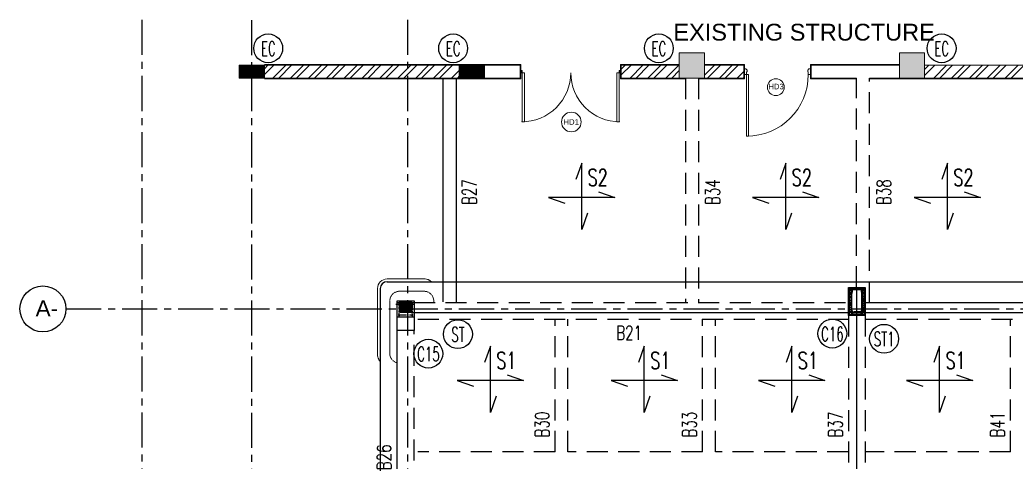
# Model space of a CAD drawing. Header units: millimetres. Extents: x 2659630 to 6742168, y -2425387 to -732288.
# Drawn here: x 3345427 to 3363171, y -1185137 to -1177252 of the extents above; entities that cross this region are included whole.
import ezdxf
from ezdxf.enums import TextEntityAlignment as Align

# ---------------------------------------------------------------- set-up
doc = ezdxf.new("R2010")
doc.units = ezdxf.units.MM
for name, pattern in [('CENTER', [2, 1.25, -0.25, 0.25, -0.25]), ('Centre', [31.75, 6.35, -4.7625, 15.875, -4.7625]), ('HIDDEN2', [0.1875, 0.125, -0.0625]), ('Overhead', [3.96875, 2.38125, -1.5875])]:
    doc.linetypes.add(name, pattern=pattern)
for name, color, linetype, lineweight in [('A-ANNO-DIMS', 211, 'Continuous', 9), ('A-DETL-THIN', 151, 'Continuous', 18), ('A-DOOR', 31, 'Continuous', 18), ('A-DOOR-FRAM', 31, 'Continuous', 18), ('A-DOOR-IDEN', 31, 'Continuous', 9), ('A-FLOR-OVHD', 1, 'Overhead', 18), ('A-hatch', 253, 'Continuous', 0), ('A-PLASTER', 50, 'Continuous', 0), ('A-RCC', 2, 'Continuous', 0), ('A-WALL', 113, 'Continuous', 9), ('A-WALL-PATT', 111, 'Continuous', 0), ('licensing text', 7, 'Continuous', 5)]:
    doc.layers.add(name, color=color, linetype=linetype, lineweight=lineweight)
for name, color, linetype in [('A-CORNICE', 20, 'Continuous'), ('S-BEAM INNER', 4, 'HIDDEN2'), ('S-BEAM NO', 3, 'Continuous'), ('S-BEAM OUTER', 4, 'Continuous'), ('S-BRECK LINE', 8, 'Continuous'), ('S-COLUMN', 1, 'Continuous'), ('S-COLUMN CIRCLE', 9, 'Continuous'), ('S-COLUMN NO', 2, 'Continuous'), ('S-GRIDE CIRCLE', 8, 'Continuous'), ('S-GRIDE LINE', 8, 'CENTER'), ('S-GRIDE NO', 1, 'Continuous'), ('S-ISMC', 2, 'Continuous'), ('S-SLAB MARK', 3, 'Continuous'), ('S-SLAB NO', 3, 'Continuous'), ('S-STIFFNER PLATE', 3, 'Continuous'), ('S-STIRUPS', 3, 'Continuous')]:
    doc.layers.add(name, color=color, linetype=linetype)
doc.layers.get('A-ANNO-DIMS').off()
doc.styles.add('Arial', font='arial.ttf', dxfattribs={"height": 123})
doc.styles.add('Arial_1', font='arial.ttf', dxfattribs={"height": 98.353293})
doc.styles.add('ROMANS', font='r.shx', dxfattribs={"width": 0.7})
pattern_1 = [(45, (3182976.9, -1351927.16), (-159.09903, 159.09903), []), (45, (3183082.97, -1351927.16), (-159.09903, 159.09903), [])]

# ---------------------------------------------------------------- blocks, each defined once
blk = doc.blocks.new('DOOR D9-1800X2500-PLN')
at = {"layer": 'A-DOOR'}
for p, q in [((12, 40, 0), (12, 25, 0)), ((37, 40, 0), (12, 40, 0)), ((12, 25, 0), (22, 25, 0)), ((12, 15, 0), (12, 0, 0)), ((22, 15, 0), (12, 15, 0)), ((12, 0, 0), (37, 0, 0)), ((14, 27, 0), (14, 38, 0)), ((14, 38, 0), (22, 38, 0)), ((22, 27, 0), (14, 27, 0)), ((14, 2, 0), (14, 13, 0)), ((14, 13, 0), (22, 13, 0)), ((22, 2, 0), (14, 2, 0)), ((22, 38, 0), (22, 27, 0)), ((22, 25, 0), (22, 15, 0)), ((22, 13, 0), (22, 2, 0)), ((24, 10, 0), (24, 30, 0)), ((24, 30, 0), (30, 30, 0)), ((30, 10, 0), (24, 10, 0)), ((26, 32, 0), (26, 34, 0)), ((35, 32, 0), (26, 32, 0)), ((26, 6, 0), (26, 8, 0)), ((26, 8, 0), (35, 8, 0)), ((27, 37, 0), (28, 37, 0)), ((28, 4, 0), (27, 4, 0)), ((28, 37, 0), (28, 38, 0)), ((28, 38, 0), (35, 38, 0)), ((28, 2, 0), (28, 4, 0)), ((35, 2, 0), (28, 2, 0)), ((30, 30, 0), (30, 10, 0)), ((32, 10, 0), (32, 30, 0)), ((32, 30, 0), (35, 30, 0)), ((35, 10, 0), (32, 10, 0)), ((35, 38, 0), (35, 32, 0)), ((35, 30, 0), (35, 25, 0)), ((35, 25, 0), (37, 25, 0)), ((37, 15, 0), (35, 15, 0)), ((35, 15, 0), (35, 10, 0)), ((35, 8, 0), (35, 2, 0)), ((37, 25, 0), (37, 40, 0)), ((37, 0, 0), (37, 15, 0)), ((1763, 25, 0), (1763, 40, 0)), ((1763, 40, 0), (1788, 40, 0)), ((1766, 25, 0), (1763, 25, 0)), ((1763, 0, 0), (1763, 15, 0)), ((1763, 15, 0), (1766, 15, 0)), ((1788, 0, 0), (1763, 0, 0)), ((1772, 38, 0), (1766, 38, 0)), ((1766, 38, 0), (1766, 32, 0)), ((1766, 32, 0), (1774, 32, 0)), ((1768, 30, 0), (1766, 30, 0)), ((1766, 30, 0), (1766, 25, 0)), ((1766, 15, 0), (1766, 10, 0)), ((1766, 10, 0), (1768, 10, 0)), ((1766, 8, 0), (1766, 2, 0)), ((1774, 8, 0), (1766, 8, 0)), ((1766, 2, 0), (1772, 2, 0)), ((1768, 10, 0), (1768, 30, 0)), ((1770, 30, 0), (1770, 10, 0)), ((1776, 30, 0), (1770, 30, 0)), ((1770, 10, 0), (1776, 10, 0)), ((1772, 37, 0), (1772, 38, 0)), ((1773, 37, 0), (1772, 37, 0)), ((1772, 2, 0), (1772, 4, 0)), ((1772, 4, 0), (1773, 4, 0)), ((1774, 32, 0), (1774, 34, 0)), ((1774, 6, 0), (1774, 8, 0)), ((1776, 10, 0), (1776, 30, 0)), ((1778, 38, 0), (1778, 27, 0)), ((1786, 38, 0), (1778, 38, 0)), ((1778, 27, 0), (1786, 27, 0)), ((1788, 25, 0), (1778, 25, 0)), ((1778, 25, 0), (1778, 15, 0)), ((1778, 15, 0), (1788, 15, 0)), ((1786, 13, 0), (1778, 13, 0)), ((1778, 13, 0), (1778, 2, 0)), ((1778, 2, 0), (1786, 2, 0)), ((1786, 27, 0), (1786, 38, 0)), ((1786, 2, 0), (1786, 13, 0)), ((1788, 40, 0), (1788, 25, 0)), ((1788, 15, 0), (1788, 0, 0))]:
    blk.add_line(p, q, dxfattribs=at)
at = {"layer": 'A-DOOR', "elevation": 0}
for points in [[(77, 40), (77, 915), (37, 915), (37, 40)], [(1723, 40), (1723, 915), (1763, 915), (1763, 40)]]:
    blk.add_lwpolyline(points, close=True, dxfattribs=at)
at = {"layer": 'A-DOOR'}
for centre, radius, start, end in [((25, 40), 875, 359.997, 90), ((1775, 40), 875, 90, 180.003), ((25, 36, 0), 2, 14.449, 289.7958), ((25, 4, 0), 2, 70.1472, 345.494), ((1775, 36, 0), 2, 250.2042, 165.551), ((1775, 4, 0), 2, 194.506, 109.8528)]:
    blk.add_arc(centre, radius, start, end, dxfattribs=at)
blk = doc.blocks.new('M_Door Tag_Mahindra_2_0mm_2 - M_Door Tag_Mahindra 2-3264029-GROUND FLOOR PLAN-01')
at = {"layer": 'A-DOOR-IDEN'}
blk.add_circle((0, 0), 3.5, dxfattribs=at)
blk = doc.blocks.new('M_Door Tag_Mahindra_2_0mm - M_Door Tag_Mahindra 2-1437518-GROUND FLOOR PLAN-01')
at = {"layer": 'A-DOOR-IDEN'}
blk.add_circle((0, 0), 3, dxfattribs=at)
blk = doc.blocks.new('A$C649E5817')
at = {"layer": 'A-DOOR-FRAM'}
for p, q in [((0, 1190), (12, 1190)), ((0, 1110), (0, 1190)), ((12, 1110), (0, 1110)), ((12, 1200), (40, 1200)), ((12, 1190), (12, 1200)), ((12, 1100), (12, 1110)), ((50, 1100), (12, 1100)), ((40, 1200), (60, 1175)), ((60, 1145), (50, 1145)), ((50, 1145), (50, 1100)), ((60, 1175), (60, 1145)), ((1160, 1200), (1140, 1175)), ((1140, 1175), (1140, 1145)), ((1140, 1145), (1150, 1145)), ((1150, 1145), (1150, 1100)), ((1150, 1100), (1188, 1100)), ((1188, 1200), (1160, 1200)), ((1188, 1190), (1188, 1200)), ((1200, 1190), (1188, 1190)), ((1188, 1100), (1188, 1110)), ((1188, 1110), (1200, 1110)), ((1200, 1110), (1200, 1190))]:
    blk.add_line(p, q, dxfattribs=at)
blk.add_lwpolyline([(84, 1100), (50, 1100), (50, 0), (84, 0)], close=True, dxfattribs=at)
blk.add_arc((50, 1100), 1100, 270, 359.984, dxfattribs=at)
blk = doc.blocks.new('ff')
at = {"layer": 'S-STIRUPS', "ltscale": 1200}
h = blk.add_hatch(dxfattribs=at)
h.set_pattern_fill('ANGLE', color=256, scale=0.666667, style=0)
h.set_pattern_definition([(0, (-1970344.2655, 387487.6027), (0, 4.656666667), [3.386666667, -1.27]), (90, (-1970344.2655, 387487.6027), (-4.656666667, 0), [3.386666667, -1.27])])
h.paths.add_polyline_path([(264427, -411467), (264614, -411467), (264614, -411280), (264427, -411280)])
for points in [[(264420, -411473), (264620, -411473), (264620, -411273), (264420, -411273)], [(264420, -411473), (264620, -411473), (264620, -411273), (264420, -411273)], [(264427, -411467), (264614, -411467), (264614, -411280), (264427, -411280)], [(264427, -411467), (264614, -411467), (264614, -411280), (264427, -411280)]]:
    blk.add_lwpolyline(points, close=True, dxfattribs=at)

msp = doc.modelspace()

# ---------------------------------------------------------------- hatches: boundary and pattern name
at = {"layer": 'A-hatch', "true_color": 0x939598}
h = msp.add_hatch(dxfattribs=at)
h.set_pattern_fill('ANSI31', color=252, scale=5, angle=359.9997012)
h.set_pattern_definition([(44.99970117, (-4970103.149, -3289636.152), (-11.225261605, 11.225378697), [])])
h.paths.add_polyline_path([(3349331.6, -1178291.053), (3349781.6, -1178291.051), (3349781.602, -1178061.013), (3349331.602, -1178061.01)])
h = msp.add_hatch(dxfattribs=at)
h.set_pattern_fill('ANSI31', color=252, scale=5, angle=359.9997012)
h.set_pattern_definition([(44.99970117, (-4966183.164, -3289636.173), (-11.225261605, 11.225378697), [])])
h.paths.add_polyline_path([(3353251.586, -1178291.074), (3353701.586, -1178291.071), (3353701.587, -1178061.033), (3353251.587, -1178061.031)])
at = {"layer": 'A-WALL-PATT'}
h = msp.add_hatch(dxfattribs=at)
h.set_pattern_fill('ANSI32', color=256, scale=600, angle=360, style=0)
h.set_pattern_definition(pattern_1)
h.paths.add_polyline_path([(3353251.587, -1178060.997), (3349781.602, -1178061.024), (3349781.6, -1178291.069), (3353251.586, -1178291.113)])
h = msp.add_hatch(dxfattribs=at)
h.set_pattern_fill('ANSI32', color=256, scale=600, angle=360, style=0)
h.set_pattern_definition(pattern_1)
h.paths.add_polyline_path([(3357171.602, -1178060.889), (3356139.197, -1178060.944), (3356139.196, -1178290.953), (3357171.601, -1178290.885)])
h = msp.add_hatch(dxfattribs=at)
h.set_pattern_fill('ANSI32', color=256, scale=600, angle=360, style=0)
h.set_pattern_definition(pattern_1)
h.paths.add_polyline_path([(3358320.002, -1178061.02), (3357621.602, -1178061.035), (3357621.601, -1178291.114), (3358320, -1178291.095)])
h = msp.add_hatch(dxfattribs=at)
h.set_pattern_fill('ANSI32', color=256, scale=600, angle=360, style=0)
h.set_pattern_definition(pattern_1)
h.paths.add_polyline_path([(3365011.602, -1178061.059), (3361541.602, -1178060.938), (3361541.601, -1178291.027), (3365011.601, -1178291.121)])

# ---------------------------------------------------------------- linework, layer by layer
at = {"layer": 'A-CORNICE'}
for p, q in [((3351846.677, -1182040.786), (3351846.677, -1187255.788)), ((3351966.677, -1181920.786), (3376696.677, -1181920.786))]:
    msp.add_line(p, q, dxfattribs=at)
msp.add_arc((3351966.677, -1182040.786), 120, 90, 180, dxfattribs=at)
at = {"layer": 'A-DETL-THIN'}
msp.add_line((3353196.677, -1178291.113, 0), (3352966.677, -1178290.962, 0), dxfattribs=at)
at = {"layer": 'A-FLOR-OVHD'}
for p, q in [((3352626.692, -1182090.887), (3352186.677, -1182090.893)), ((3352016.677, -1182260.893), (3352015.954, -1183201.007)), ((3352216.671, -1182290.893), (3352796.692, -1182290.887)), ((3352796.692, -1182290.887), (3352796.692, -1182290.887))]:
    msp.add_line(p, q, dxfattribs=at)
for centre, radius, start, end in [((3352186.677, -1182260.893), 170, 90, 180), ((3352625.254, -1182264.359), 173.479, 351.2041546, 89.5249185), ((3352185.954, -1183201.007), 170, 180, 256.6409551)]:
    msp.add_arc(centre, radius, start, end, dxfattribs=at)
at = {"layer": 'A-hatch', "color": 252, "true_color": 0x939598}
for points in [[(3357171.677, -1178291.012), (3357171.677, -1177841.012), (3357621.601, -1178291.014)], [(3357621.601, -1178291.014), (3357171.677, -1177841.012), (3357621.601, -1177841.014)], [(3361091.677, -1178291.032), (3361091.677, -1177841.032), (3361541.601, -1178291.035)], [(3361541.601, -1178291.035), (3361091.677, -1177841.032), (3361541.601, -1177841.034)]]:
    msp.add_solid(points, dxfattribs=at)
at = {"layer": 'A-PLASTER'}
for p, q in [((3354351.343, -1178048.988), (3349781.602, -1178049.024)), ((3354351.343, -1178048.988), (3354351.343, -1178303.127, 0)), ((3356127.196, -1178302.953), (3356127.197, -1178048.944, 0)), ((3356127.197, -1178048.944), (3357171.601, -1178048.889)), ((3358332.002, -1178049.02), (3357621.601, -1178049.035)), ((3358332, -1178303.099), (3358332.002, -1178049.02)), ((3359508, -1178303.062), (3359508.002, -1178048.983)), ((3361091.6, -1178048.946), (3359508.002, -1178048.983)), ((3354351.343, -1178303.127), (3349781.6, -1178303.069)), ((3357269.734, -1178302.879), (3356127.196, -1178302.953)), ((3358332, -1178303.099), (3357523.734, -1178303.116)), ((3360316.311, -1178303.045), (3359508, -1178303.062)), ((3369029.531, -1178303.229), (3360570.311, -1178303.001)), ((3352646.679, -1181870.982), (3351966.69, -1181870.837)), ((3351796.689, -1182040.836), (3351795.956, -1183220.979))]:
    msp.add_line(p, q, dxfattribs=at)
for centre, start, end in [((3351966.689, -1182040.837), 89.9997132, 179.9996773), ((3352636.108, -1182040.858), 44.9352212, 89.9997132), ((3352636.108, -1182040.963), 44.9352212, 89.9997132), ((3351965.956, -1183220.875), 179.9997132, 192.8568556), ((3351965.956, -1183220.875), 192.8568562, 225.441364), ((3351965.956, -1183221.085), 205.7139992, 218.5711407)]:
    msp.add_arc(centre, 170, start, end, dxfattribs=at)
at = {"layer": 'A-RCC'}
for p, q in [((3357171.603, -1177841.012), (3357171.601, -1178291.013)), ((3357621.603, -1177841.014), (3357171.603, -1177841.012)), ((3357621.601, -1178291.015), (3357621.603, -1177841.014)), ((3361091.603, -1177841.032), (3361091.601, -1178291.032)), ((3361541.603, -1177841.034), (3361091.603, -1177841.032)), ((3361541.601, -1178291.035), (3361541.603, -1177841.034)), ((3349331.587, -1178060.976), (3349331.586, -1178290.976)), ((3349781.587, -1178060.979), (3349331.587, -1178060.976)), ((3349331.602, -1178060.971), (3349331.6, -1178290.971)), ((3349781.602, -1178060.973), (3349331.602, -1178060.971)), ((3349781.586, -1178290.979), (3349781.587, -1178060.979)), ((3349781.6, -1178290.973), (3349781.602, -1178060.973)), ((3353251.587, -1178060.997), (3353251.586, -1178290.997)), ((3353701.587, -1178060.999), (3353251.587, -1178060.997)), ((3353701.586, -1178290.999), (3353701.587, -1178060.999)), ((3349331.586, -1178290.976), (3349781.586, -1178290.979)), ((3349331.6, -1178290.971), (3349781.6, -1178290.973)), ((3353251.586, -1178290.997), (3353701.586, -1178290.999)), ((3357171.6, -1178291.004), (3357621.6, -1178291.007)), ((3357621.601, -1178291.015), (3357171.601, -1178291.013)), ((3361091.6, -1178291.025), (3361541.6, -1178291.027))]:
    msp.add_line(p, q, dxfattribs=at)
at = {"layer": 'A-WALL', "color": 1}
for p, q in [((3349781.6, -1178291.069), (3349781.602, -1178061.011)), ((3361541.601, -1178291.048), (3361541.601, -1178060.938))]:
    msp.add_line(p, q, dxfattribs=at)
at = {"layer": 'A-WALL'}
for p, q in [((3354339.197, -1178060.988), (3349781.602, -1178061.024)), ((3354339.343, -1178060.989, 0), (3354339.343, -1178291.126, 0)), ((3356139.196, -1178290.949, 0), (3356139.197, -1178060.949, 0)), ((3356139.197, -1178060.944), (3357171.601, -1178060.889)), ((3358320.002, -1178061.02), (3357621.602, -1178061.035)), ((3358320, -1178291.099), (3358320.002, -1178061.02)), ((3359520, -1178291.062), (3359520.002, -1178060.983)), ((3361091.6, -1178060.946), (3359520.002, -1178060.983)), ((3361541.601, -1178060.938), (3365011.602, -1178061.059)), ((3354339.197, -1178291.127), (3349781.6, -1178291.069)), ((3357281.734, -1178290.878), (3356139.197, -1178290.953)), ((3358320, -1178291.099), (3357511.734, -1178291.116)), ((3360328.311, -1178291.044), (3359520, -1178291.062)), ((3361091.601, -1178291.025), (3360558.311, -1178291.038)), ((3369041.579, -1178291.229), (3361541.601, -1178291.027))]:
    msp.add_line(p, q, dxfattribs=at)
at = {"layer": 'S-BEAM INNER', "ltscale": 3000}
for p, q in [((3357281.734, -1178290.878), (3357281.713, -1182290.982)), ((3357511.734, -1178291.116), (3357511.686, -1182290.948)), ((3360328.291, -1182020.978), (3360328.311, -1178291.044)), ((3360558.289, -1182290.979), (3360558.187, -1178291.038)), ((3352446.677, -1182290.887), (3360183.913, -1182290.98)), ((3352516.686, -1182590.888), (3360183.224, -1182590.98)), ((3354958.943, -1184955.932), (3354958.943, -1182590.917)), ((3355188.943, -1184955.932), (3355188.943, -1182590.92)), ((3357586.148, -1184955.932), (3357586.148, -1182590.949)), ((3357816.148, -1184955.932), (3357816.148, -1182590.951)), ((3360183.224, -1182520.979), (3360183.224, -1187540.788)), ((3360483.224, -1182520.979), (3360483.224, -1187540.788)), ((3360483.224, -1182590.979), (3368183.291, -1182590.979)), ((3363070.554, -1184955.932), (3363070.554, -1182590.979)), ((3352446.675, -1187355.79), (3352446.675, -1182790.785)), ((3354958.943, -1184955.932), (3352516.733, -1184955.932)), ((3357586.148, -1184955.932), (3355188.943, -1184955.932)), ((3360183.224, -1184955.932), (3357816.148, -1184955.932)), ((3363070.554, -1184955.932), (3360483.224, -1184955.932))]:
    msp.add_line(p, q, dxfattribs=at)
at = {"layer": 'S-BEAM OUTER', "ltscale": 2500}
for p, q in [((3352966.677, -1182278.786), (3352966.728, -1178303.11)), ((3353196.677, -1178303.113), (3353196.677, -1182290.962, 0)), ((3360483.915, -1182290.979), (3368183.98, -1182290.979)), ((3352146.675, -1187355.79), (3352146.675, -1182790.785))]:
    msp.add_line(p, q, dxfattribs=at)
at = {"layer": 'S-BRECK LINE', "linetype": 'Centre', "ltscale": 2.0004}
for p, q in [((3360183.908, -1182055.791), (3360471.899, -1182055.791)), ((3360218.224, -1182028.372), (3360218.224, -1182479.835)), ((3360448.91, -1182020.583), (3360448.91, -1182484.958)), ((3352446.675, -1182325.792), (3352122.308, -1182325.792)), ((3352181.672, -1182554.916), (3352181.672, -1182289.277)), ((3352411.677, -1182283.446), (3352411.677, -1182541.464)), ((3352430.187, -1182519.293), (3352165.232, -1182519.293)), ((3360465.152, -1182455.788), (3360200.053, -1182455.788)), ((3360465.152, -1182455.975), (3360200.053, -1182455.975))]:
    msp.add_line(p, q, dxfattribs=at)
at = {"layer": 'S-COLUMN', "color": 1}
for points in [[(3360183.913, -1182520.977), (3360183.913, -1182020.978), (3360483.915, -1182020.978), (3360483.915, -1182520.977)], [(3352146.675, -1182790.786), (3352146.675, -1182290.787), (3352446.677, -1182290.787), (3352446.677, -1182790.786)]]:
    msp.add_lwpolyline(points, close=True, dxfattribs=at)
at = {"layer": 'S-COLUMN CIRCLE'}
for centre in [(3349849.678, -1177758.715), (3349849.678, -1177758.715), (3353143.313, -1177758.715), (3353143.313, -1177758.715), (3356807.377, -1177758.715), (3356807.377, -1177758.715), (3361844.728, -1177758.715), (3361844.728, -1177758.715), (3353228.638, -1182855.977), (3359898.16, -1182845.197), (3360819.697, -1182938.031), (3352702.362, -1183203.329)]:
    msp.add_circle(centre, 257.143, dxfattribs=at)
at = {"layer": 'S-GRIDE CIRCLE'}
msp.add_circle((3345837.22, -1182405.721), 409.836, dxfattribs=at)
msp.add_circle((3345837.22, -1182405.721), 409.836, dxfattribs=at)
msp.add_circle((3345837.22, -1182405.721), 409.836, dxfattribs=at)
at = {"layer": 'S-GRIDE LINE', "ltscale": 500}
for p, q in [((3347601.682, -1177252.333), (3347601.682, -1199881.512)), ((3349556.682, -1199881.512), (3349556.682, -1177252.333)), ((3352331.682, -1177252.333), (3352331.682, -1199881.512)), ((3346247.056, -1182405.786), (3378122.287, -1182405.786))]:
    msp.add_line(p, q, dxfattribs=at)
at = {"layer": 'S-ISMC', "lineweight": -2}
for points in [[(3360246.409, -1182055.975), (3360246.409, -1182130.975), (3360247.249, -1182130.975, 0.383864035), (3360252.222, -1182126.498), (3360255.409, -1182096.175), (3360258.125, -1182070.33, -0.383864035), (3360268.071, -1182061.375), (3360399.747, -1182061.375, -0.383864035), (3360409.693, -1182070.33), (3360412.409, -1182096.175), (3360415.596, -1182126.498, 0.383864035), (3360420.569, -1182130.975), (3360421.409, -1182130.975), (3360421.409, -1182055.975), (3360246.409, -1182055.975)], [(3360246.409, -1182505.977), (3360246.409, -1182430.977), (3360247.249, -1182430.977, -0.383864035), (3360252.222, -1182435.454), (3360255.409, -1182465.777), (3360258.125, -1182491.622, 0.383864035), (3360268.071, -1182500.577), (3360399.747, -1182500.577, 0.383864035), (3360409.693, -1182491.622), (3360412.409, -1182465.777), (3360415.596, -1182435.454, -0.383864035), (3360420.569, -1182430.977), (3360421.409, -1182430.977), (3360421.409, -1182505.977), (3360246.409, -1182505.977)]]:
    msp.add_lwpolyline(points, format="xyb", dxfattribs=at)
at = {"layer": 'S-SLAB MARK'}
for points in [[(3355534.508, -1180699.346), (3355433.152, -1180990.048), (3355433.152, -1179807.191), (3355331.796, -1180097.893)], [(3359169.763, -1180699.346), (3359068.407, -1180990.048), (3359068.407, -1179807.191), (3358967.051, -1180097.893)], [(3362048.169, -1180699.346), (3361946.813, -1180990.048), (3361946.813, -1179807.191), (3361845.457, -1180097.893)], [(3355733.879, -1180314.911), (3356024.581, -1180416.267), (3354841.724, -1180416.267), (3355132.426, -1180517.623)], [(3359369.133, -1180314.911), (3359659.835, -1180416.267), (3358476.978, -1180416.267), (3358767.68, -1180517.623)], [(3362247.539, -1180314.911), (3362538.241, -1180416.267), (3361355.384, -1180416.267), (3361646.086, -1180517.623)], [(3353907.784, -1183962.41), (3353806.428, -1184253.112), (3353806.428, -1183070.255), (3353705.072, -1183360.957)], [(3356649.993, -1183962.41), (3356548.637, -1184253.112), (3356548.637, -1183070.255), (3356447.282, -1183360.957)], [(3359277.198, -1183962.41), (3359175.842, -1184253.112), (3359175.842, -1183070.255), (3359074.486, -1183360.957)], [(3361909.334, -1183962.41), (3361807.978, -1184253.112), (3361807.978, -1183070.255), (3361706.622, -1183360.957)], [(3354107.154, -1183577.975), (3354397.857, -1183679.331), (3353215, -1183679.331), (3353505.702, -1183780.687)], [(3356849.364, -1183577.975), (3357140.066, -1183679.331), (3355957.209, -1183679.331), (3356247.911, -1183780.687)], [(3359476.569, -1183577.975), (3359767.271, -1183679.331), (3358584.414, -1183679.331), (3358875.116, -1183780.687)], [(3362108.704, -1183577.975), (3362399.406, -1183679.331), (3361216.549, -1183679.331), (3361507.251, -1183780.687)]]:
    msp.add_lwpolyline(points, dxfattribs=at)
at = {"layer": 'S-STIFFNER PLATE', "lineweight": -2}
for p, q in [((3352146.672, -1182554.293), (3352146.672, -1182259.293)), ((3352446.677, -1182259.293), (3352446.677, -1182554.293)), ((3352446.677, -1182554.293), (3352146.672, -1182554.293))]:
    msp.add_line(p, q, dxfattribs=at)
for points in [[(3360198.908, -1182035.978), (3360198.908, -1182505.977), (3360468.91, -1182505.977), (3360468.91, -1182035.978)], [(3360238.409, -1182490.977), (3360246.409, -1182490.977), (3360246.409, -1182070.975), (3360238.409, -1182070.975)], [(3360429.409, -1182490.977), (3360421.409, -1182490.977), (3360421.409, -1182070.975), (3360429.409, -1182070.975)]]:
    msp.add_lwpolyline(points, close=True, dxfattribs=at)
at = {"layer": 'S-STIRUPS', "ltscale": 1200}
for p, q in [((3360246.409, -1182505.977), (3360246.409, -1182055.975)), ((3360333.909, -1198790.787), (3360333.914, -1182020.978)), ((3352146.672, -1182259.293), (3352446.677, -1182259.293)), ((3352395.187, -1182469.478), (3377189.985, -1182469.478)), ((3360466.126, -1182455.975), (3360465.152, -1182455.975))]:
    msp.add_line(p, q, dxfattribs=at)
for centre in [(3360218.224, -1182055.978), (3360448.91, -1182055.978), (3352181.672, -1182325.792), (3352411.677, -1182325.792), (3352181.672, -1182519.293), (3352411.677, -1182519.293), (3360218.224, -1182455.975), (3360448.91, -1182455.975)]:
    msp.add_circle(centre, 8, dxfattribs=at)

# ---------------------------------------------------------------- block references
at = {"layer": 'A-ANNO-DIMS', "xscale": -1, "rotation": 180}
msp.add_blockref('DOOR D9-1800X2500-PLN', (3354339.174, -1178155.894, 0), dxfattribs=at)
at = {"layer": 'A-ANNO-DIMS'}
msp.add_blockref('A$C649E5817', (3358319.909, -1179325.965), dxfattribs=at)
at = {"layer": 'A-DOOR-IDEN', "xscale": -49.99999999999997}
for name, p, yscale, zscale, rotation in [('M_Door Tag_Mahindra_2_0mm - M_Door Tag_Mahindra 2-1437518-GROUND FLOOR PLAN-01', (3358892.06, -1178451.132), 49.99999999999998, 49.99999999999998, 328.2684126260899), ('M_Door Tag_Mahindra_2_0mm_2 - M_Door Tag_Mahindra 2-3264029-GROUND FLOOR PLAN-01', (3355249.04, -1179072.565, 0), 49.99999999999997, 49.99999999999997, 328.1314105507045)]:
    msp.add_blockref(name, p, dxfattribs=dict(at, yscale=yscale, zscale=zscale, rotation=rotation))
at = {"layer": 'S-STIRUPS', "ltscale": 1200, "xscale": -1, "rotation": 180}
msp.add_blockref('ff', (3087775.004, -1593742.466), dxfattribs=at)

# ---------------------------------------------------------------- texts
at = {"layer": 'A-DOOR-IDEN', "char_height": 98.3533, "width": 208.8, "attachment_point": 2, "rotation": 0.1314106, "line_spacing_factor": 0.938532, "style": 'Arial_1'}
for s, insert in [('HD3', (3358895.06, -1178390.881)), ('HD1', (3355246.342, -1179023.106, 0))]:
    msp.add_mtext(s, dxfattribs=dict(at, insert=insert))
at = {"layer": 'licensing text', "style": 'Arial'}
msp.add_text('EXISTING STRUCTURE', height=300, rotation=359.999975, dxfattribs=at).set_placement((3357066.561, -1177621.257))
at = {"layer": 'S-BEAM NO', "style": 'ROMANS', "width": 0.7}
for s, p in [('B34', (3357766.337, -1180323.248, 0)), ('B27', (3353432.442, -1180323.248, 0)), ('B38', (3360815.026, -1180323.248, 0)), ('B30', (3354727.851, -1184467.411, 0)), ('B33', (3357355.056, -1184467.411, 0)), ('B37', (3359952.192, -1184467.411, 0)), ('B41', (3362839.522, -1184467.411, 0)), ('B26', (3351915.642, -1185051.139, 0))]:
    msp.add_text(s, height=250, rotation=90, dxfattribs=at).set_placement(p, align=Align.MIDDLE_CENTER)
msp.add_text('B21', height=250, dxfattribs=at).set_placement((3356278.967, -1182831.58, 0), align=Align.MIDDLE_CENTER)
at = {"layer": 'S-COLUMN NO', "style": 'ROMANS', "width": 0.6}
for s, p in [('EC', (3349851.046, -1177764.246, 0)), ('EC', (3349851.046, -1177764.246, 0)), ('EC', (3353144.681, -1177764.246, 0)), ('EC', (3353144.681, -1177764.246, 0)), ('EC', (3356808.745, -1177764.246, 0)), ('EC', (3356808.745, -1177764.246, 0)), ('EC', (3361846.097, -1177764.246, 0)), ('EC', (3361846.097, -1177764.246, 0)), ('ST', (3353230.006, -1182861.507, 0)), ('C16', (3359899.528, -1182850.728, 0)), ('ST1', (3360821.065, -1182943.561, 0)), ('C15', (3352703.73, -1183208.86, 0))]:
    msp.add_text(s, height=257.1429, dxfattribs=at).set_placement(p, align=Align.MIDDLE_CENTER)
at = {"layer": 'S-GRIDE NO', "style": 'Arial'}
msp.add_text('A-', height=287.9195, dxfattribs=at).set_placement((3345706.395, -1182538.722))
at = {"layer": 'S-SLAB NO', "style": 'ROMANS', "width": 0.7}
for s, p in [('S2', (3355539.326, -1180213.284)), ('S2', (3359174.58, -1180213.284)), ('S2', (3362052.987, -1180213.284)), ('S1', (3353912.602, -1183476.349)), ('S1', (3356654.811, -1183476.349)), ('S1', (3359282.016, -1183476.349)), ('S1', (3361914.152, -1183476.349))]:
    msp.add_text(s, height=300, dxfattribs=at).set_placement(p)

doc.saveas('drawing.dxf')
